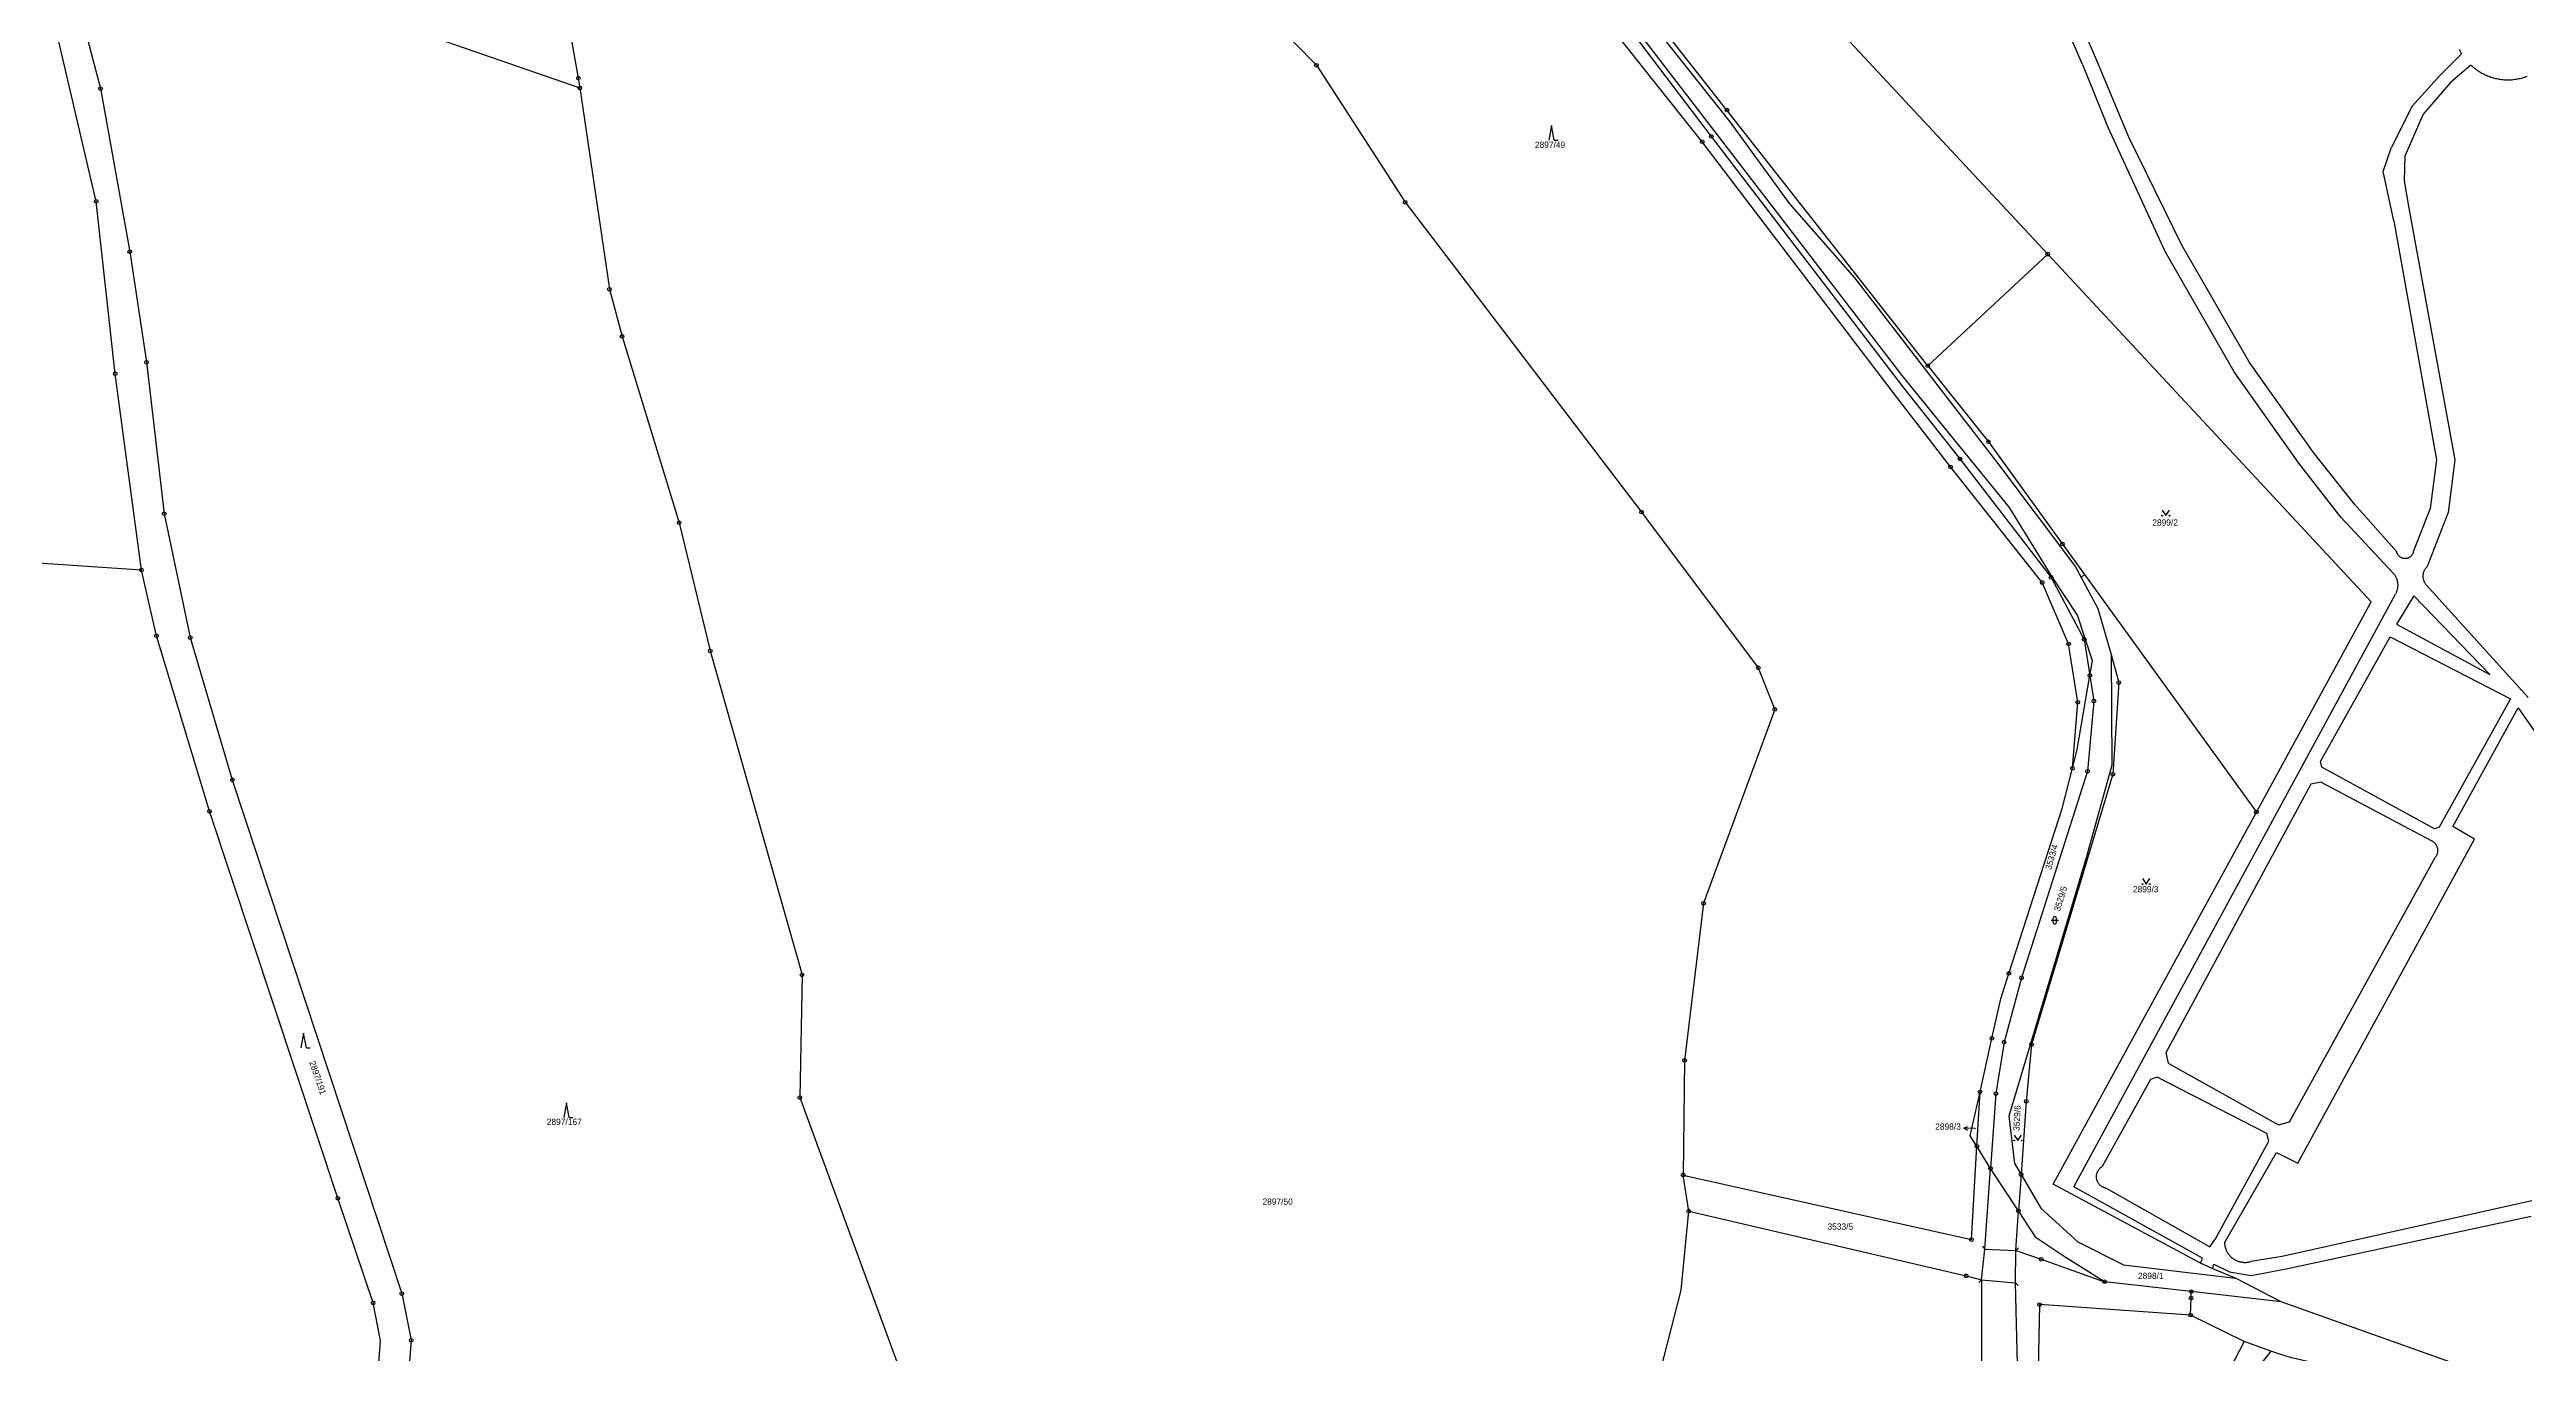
# Model space of a CAD drawing. Extents: x -784124 to -780570, y -980818 to -976926.
# Drawn here: x -783332 to -782660, y -979505 to -979151 of the extents above; entities that cross this region are included whole.
import ezdxf
from ezdxf.enums import TextEntityAlignment as Align

# ---------------------------------------------------------------- set-up
doc = ezdxf.new("R2010")
doc.units = 0
doc.header["$LTSCALE"] = 3.138375
doc.header["$MEASUREMENT"] = 0
for name, color, linetype in [('1029', 1, 'CONTINUOUS'), ('105', 1, 'CONTINUOUS'), ('18', 1, 'CONTINUOUS'), ('21800', 1, 'CONTINUOUS'), ('21900', 1, 'CONTINUOUS'), ('308', 1, 'CONTINUOUS'), ('314', 1, 'CONTINUOUS'), ('316', 1, 'CONTINUOUS'), ('420', 1, 'CONTINUOUS')]:
    doc.layers.add(name, color=color, linetype=linetype)

# ---------------------------------------------------------------- blocks, each defined once
blk = doc.blocks.new('1029$1')
at = {"layer": '1029', "color": 6, "linetype": 'Continuous'}
for p, q in [((0, 3), (-0.5, 2)), ((0, 0), (0, 3)), ((0, 3), (0.5, 2))]:
    blk.add_line(p, q, dxfattribs=at)
blk = doc.blocks.new('3_14$2')
at = {"layer": '314', "color": 255, "linetype": 'Continuous'}
blk.add_lwpolyline([(-1, 1.5), (0, 0), (1, 1.5)], dxfattribs=at)
for centre in [(-1, 0), (1, 0)]:
    blk.add_circle(centre, 0.1, dxfattribs=at)
blk = doc.blocks.new('3_08$6')
at = {"layer": '308', "color": 255, "linetype": 'Continuous'}
for p, q in [((0, 4), (-0.75, 0)), ((0.75, 0), (0, 4)), ((0.75, 0), (1.75, 0))]:
    blk.add_line(p, q, dxfattribs=at)
blk = doc.blocks.new('3_16$5')
at = {"layer": '316', "color": 255, "linetype": 'Continuous'}
for p, q in [((-1, 1), (1, 1)), ((-0.5, 1.5), (-0.5, 0.5)), ((0.5, 0.5), (0.5, 1.5))]:
    blk.add_line(p, q, dxfattribs=at)
for centre, start, end in [((0, 1.5), 0, 180), ((0, 0.5), 180, 359.98789)]:
    blk.add_arc(centre, 0.5, start, end, dxfattribs=at)
blk = doc.blocks.new('1_05$19')
at = {"layer": '105', "color": 3, "linetype": 'Continuous'}
for radius in [0.5, 0.0303]:
    blk.add_circle((0, 0), radius, dxfattribs=at)
blk = doc.blocks.new('4_20$20')
at = {"layer": '420', "color": 255, "linetype": 'Continuous'}
blk.add_line((-0.71, -0.71), (0, 0), dxfattribs=at)

msp = doc.modelspace()

# ---------------------------------------------------------------- linework, layer by layer
at = {"layer": '1029', "color": 255, "linetype": 'Continuous'}
msp.add_line((-782809.61, -979443.71), (-782809.44, -979443.71), dxfattribs=at)
at = {"layer": '21800', "color": 255, "linetype": 'Continuous'}
for p, q in [((-782780.41, -979154.73), (-782796.76, -979116.63)), ((-782776.34, -979154.05), (-782792.64, -979115.72)), ((-782780.41, -979154.73), (-782773.84, -979170.78)), ((-782767.78, -979174.47), (-782776.34, -979154.05)), ((-782677.48, -979151.79), (-782683.18, -979157.55)), ((-782674.92, -979154.85), (-782680.46, -979159.63)), ((-782683.18, -979157.55), (-782690.91, -979165.98)), ((-782680.46, -979159.63), (-782687.94, -979168.24)), ((-782757.94, -979205.47), (-782773.84, -979170.78)), ((-782690.91, -979165.98), (-782696.49, -979177.2)), ((-782687.94, -979168.24), (-782692.9, -979179.61)), ((-782753.42, -979203.78), (-782767.78, -979174.47)), ((-782695.83, -979197.14), (-782684.28, -979262.11)), ((-782691.78, -979193.7), (-782679.3, -979262.11)), ((-782735.02, -979235.61), (-782753.42, -979203.78)), ((-782739.22, -979238.18), (-782757.94, -979205.47)), ((-782721.61, -979263.02), (-782739.22, -979238.18)), ((-782717.66, -979260.13), (-782735.02, -979235.61)), ((-782710.26, -979277.63), (-782721.61, -979263.02)), ((-782706.52, -979274.15), (-782717.66, -979260.13)), ((-782684.28, -979262.11), (-782685.96, -979275.32)), ((-782679.3, -979262.11), (-782681.08, -979276.42)), ((-782695.91, -979292.94), (-782710.26, -979277.63)), ((-782695.07, -979287.1), (-782706.52, -979274.15)), ((-782685.96, -979275.32), (-782690.58, -979287.08)), ((-782681.08, -979276.42), (-782686.85, -979291.08)), ((-782782.76, -979459.55), (-782695.43, -979298.55)), ((-782687.04, -979296.04), (-782659.37, -979326.6)), ((-782690.47, -979299), (-782695.12, -979306.75)), ((-782669.79, -979320.42), (-782690.47, -979299)), ((-782715.74, -979344.02), (-782696.85, -979310.12)), ((-782696.85, -979310.12), (-782664.23, -979327.04)), ((-782695.12, -979306.75), (-782669.79, -979320.42)), ((-782664.23, -979327.04), (-782683.58, -979361.88)), ((-782679.88, -979361.67), (-782662.07, -979329.48)), ((-782662.07, -979329.48), (-782657.12, -979336.62)), ((-782715.45, -979345.54), (-782715.74, -979344.02)), ((-782684.8, -979362.29), (-782715.45, -979345.54)), ((-782718.38, -979350.14), (-782757.78, -979423.18)), ((-782715.66, -979349.66), (-782718.38, -979350.14)), ((-782685.62, -979365.54), (-782715.66, -979349.66)), ((-782721.91, -979453.14), (-782673.95, -979365.11)), ((-782683.58, -979361.88), (-782684.8, -979362.29)), ((-782673.95, -979365.11), (-782679.88, -979361.67)), ((-782724.16, -979441.87), (-782684.6, -979370.07)), ((-782757.78, -979423.18), (-782757.16, -979425.99)), ((-782757.16, -979425.99), (-782727.18, -979442.74)), ((-782761.93, -979430.35), (-782775.04, -979454.05)), ((-782760.12, -979429.72), (-782761.93, -979430.35)), ((-782730.38, -979445.04), (-782760.12, -979429.72)), ((-782729.76, -979447.18), (-782730.38, -979445.04)), ((-782727.18, -979442.74), (-782724.16, -979441.87)), ((-782744.31, -979473.68), (-782729.76, -979447.18)), ((-782741.84, -979474.8), (-782727.68, -979450.2)), ((-782727.68, -979450.2), (-782721.91, -979453.14)), ((-782747.79, -979478.95), (-782782.76, -979459.55)), ((-782773.98, -979459.9), (-782748.33, -979474.4)), ((-782658.43, -979463.33), (-782726.22, -979478.48)), ((-782725.1, -979481.85), (-782658.58, -979467.49)), ((-782806.87, -979476.48), (-782798.53, -979476.81)), ((-782798.53, -979476.81), (-782791.58, -979479.22)), ((-782791.58, -979479.22), (-782774.38, -979485.31)), ((-782748.34, -979480.26), (-782747.79, -979478.95)), ((-782748.33, -979474.4), (-782745.82, -979475.8)), ((-782745.82, -979475.8), (-782744.31, -979473.68)), ((-782726.22, -979478.48), (-782734.7, -979479.85)), ((-782807.78, -979484.85), (-782798.55, -979485.65)), ((-782745.03, -979481.85), (-782744.76, -979480.57)), ((-782744.76, -979480.57), (-782740.46, -979482.63)), ((-782740.46, -979482.63), (-782734.63, -979483.63)), ((-782734.63, -979483.63), (-782725.1, -979481.85)), ((-782729.29, -979504.2), (-782742.41, -979520.97))]:
    msp.add_line(p, q, dxfattribs=at)
for points in [[(-782678.126, -979150.61), (-782677.975, -979150.91), (-782677.817, -979151.207), (-782677.652, -979151.501), (-782677.48, -979151.79)], [(-782674.92, -979154.85), (-782674.675, -979155.078), (-782674.425, -979155.301), (-782674.17, -979155.517), (-782673.91, -979155.728), (-782673.645, -979155.933), (-782673.376, -979156.131), (-782673.102, -979156.324), (-782672.823, -979156.509), (-782672.541, -979156.689), (-782672.254, -979156.862), (-782671.964, -979157.028), (-782671.669, -979157.187), (-782671.372, -979157.34), (-782671.07, -979157.486), (-782670.766, -979157.624), (-782670.458, -979157.756), (-782670.147, -979157.88), (-782669.834, -979157.998), (-782669.518, -979158.108), (-782669.199, -979158.211), (-782668.878, -979158.306), (-782668.555, -979158.394), (-782668.23, -979158.474), (-782667.904, -979158.547), (-782667.576, -979158.613), (-782667.246, -979158.67), (-782666.915, -979158.721), (-782666.583, -979158.763), (-782666.25, -979158.798), (-782665.917, -979158.825), (-782665.582, -979158.845), (-782665.248, -979158.856), (-782664.913, -979158.861), (-782664.579, -979158.857), (-782664.244, -979158.845), (-782663.91, -979158.826), (-782663.576, -979158.8), (-782663.243, -979158.765), (-782662.911, -979158.723), (-782662.58, -979158.673), (-782662.251, -979158.616), (-782661.922, -979158.551), (-782661.596, -979158.478), (-782661.271, -979158.398), (-782660.948, -979158.31), (-782660.627, -979158.215), (-782660.308, -979158.113), (-782659.992, -979158.003), (-782659.678, -979157.886)], [(-782695.83, -979197.14), (-782698.76, -979183.74), (-782696.49, -979177.2)], [(-782692.9, -979179.61), (-782693.05, -979186.31), (-782691.78, -979193.7)], [(-782690.58, -979287.08), (-782690.61, -979287.21), (-782690.648, -979287.338), (-782690.693, -979287.464), (-782690.745, -979287.586), (-782690.804, -979287.706), (-782690.87, -979287.822), (-782690.943, -979287.933), (-782691.022, -979288.041), (-782691.107, -979288.143), (-782691.198, -979288.241), (-782691.295, -979288.333), (-782691.397, -979288.419), (-782691.503, -979288.499), (-782691.615, -979288.573), (-782691.73, -979288.64), (-782691.849, -979288.701), (-782691.971, -979288.754), (-782692.096, -979288.8), (-782692.224, -979288.839), (-782692.353, -979288.871), (-782692.485, -979288.894), (-782692.617, -979288.91), (-782692.75, -979288.919), (-782692.884, -979288.919), (-782693.017, -979288.912), (-782693.149, -979288.897), (-782693.281, -979288.875), (-782693.411, -979288.845), (-782693.539, -979288.807), (-782693.664, -979288.762), (-782693.787, -979288.709), (-782693.906, -979288.65), (-782694.022, -979288.584), (-782694.134, -979288.511), (-782694.241, -979288.432), (-782694.344, -979288.347), (-782694.441, -979288.255), (-782694.533, -979288.159), (-782694.619, -979288.057), (-782694.699, -979287.95), (-782694.773, -979287.839), (-782694.84, -979287.724), (-782694.901, -979287.605), (-782694.954, -979287.483), (-782695, -979287.357), (-782695.039, -979287.23), (-782695.07, -979287.1)], [(-782687.04, -979296.04), (-782687.146, -979295.907), (-782687.245, -979295.769), (-782687.338, -979295.627), (-782687.424, -979295.481), (-782687.504, -979295.331), (-782687.576, -979295.177), (-782687.642, -979295.02), (-782687.7, -979294.861), (-782687.751, -979294.699), (-782687.794, -979294.535), (-782687.83, -979294.369), (-782687.859, -979294.201), (-782687.879, -979294.033), (-782687.892, -979293.863), (-782687.897, -979293.693), (-782687.895, -979293.524), (-782687.884, -979293.354), (-782687.866, -979293.185), (-782687.84, -979293.017), (-782687.807, -979292.851), (-782687.766, -979292.686), (-782687.717, -979292.523), (-782687.661, -979292.363), (-782687.598, -979292.205), (-782687.528, -979292.051), (-782687.451, -979291.899), (-782687.367, -979291.752), (-782687.276, -979291.608), (-782687.178, -979291.469), (-782687.075, -979291.334), (-782686.965, -979291.205), (-782686.85, -979291.08)], [(-782695.91, -979292.94), (-782695.79, -979293.098), (-782695.676, -979293.261), (-782695.569, -979293.428), (-782695.468, -979293.6), (-782695.374, -979293.775), (-782695.286, -979293.953), (-782695.206, -979294.135), (-782695.133, -979294.32), (-782695.067, -979294.507), (-782695.009, -979294.697), (-782694.958, -979294.889), (-782694.914, -979295.083), (-782694.878, -979295.279), (-782694.849, -979295.475), (-782694.829, -979295.673), (-782694.815, -979295.871), (-782694.81, -979296.07), (-782694.812, -979296.269), (-782694.823, -979296.467), (-782694.84, -979296.665), (-782694.866, -979296.862), (-782694.899, -979297.058), (-782694.939, -979297.253), (-782694.988, -979297.446), (-782695.043, -979297.636), (-782695.106, -979297.825), (-782695.177, -979298.011), (-782695.254, -979298.194), (-782695.339, -979298.374), (-782695.43, -979298.55)], [(-782685.62, -979365.54), (-782685.486, -979365.611), (-782685.356, -979365.69), (-782685.23, -979365.774), (-782685.109, -979365.865), (-782684.992, -979365.962), (-782684.881, -979366.064), (-782684.774, -979366.173), (-782684.674, -979366.286), (-782684.579, -979366.404), (-782684.49, -979366.527), (-782684.407, -979366.654), (-782684.332, -979366.786), (-782684.262, -979366.921), (-782684.2, -979367.059), (-782684.145, -979367.2), (-782684.097, -979367.344), (-782684.056, -979367.49), (-782684.023, -979367.638), (-782683.997, -979367.787), (-782683.979, -979367.938), (-782683.968, -979368.089), (-782683.965, -979368.241), (-782683.97, -979368.392), (-782683.982, -979368.543), (-782684.002, -979368.694), (-782684.03, -979368.843), (-782684.065, -979368.99), (-782684.107, -979369.136), (-782684.157, -979369.279), (-782684.214, -979369.42), (-782684.278, -979369.557), (-782684.348, -979369.691), (-782684.426, -979369.822), (-782684.51, -979369.948), (-782684.6, -979370.07)], [(-782773.98, -979459.9), (-782774.134, -979459.869), (-782774.286, -979459.83), (-782774.437, -979459.783), (-782774.584, -979459.729), (-782774.729, -979459.668), (-782774.871, -979459.6), (-782775.009, -979459.524), (-782775.143, -979459.442), (-782775.273, -979459.354), (-782775.399, -979459.259), (-782775.519, -979459.158), (-782775.635, -979459.051), (-782775.745, -979458.939), (-782775.849, -979458.821), (-782775.947, -979458.698), (-782776.039, -979458.571), (-782776.125, -979458.439), (-782776.204, -979458.303), (-782776.276, -979458.163), (-782776.341, -979458.02), (-782776.399, -979457.874), (-782776.45, -979457.725), (-782776.493, -979457.574), (-782776.529, -979457.421), (-782776.557, -979457.266), (-782776.577, -979457.11), (-782776.59, -979456.953), (-782776.595, -979456.796), (-782776.592, -979456.639), (-782776.581, -979456.482), (-782776.562, -979456.326), (-782776.536, -979456.171), (-782776.502, -979456.017), (-782776.461, -979455.865), (-782776.412, -979455.716), (-782776.355, -979455.569), (-782776.292, -979455.425), (-782776.221, -979455.285), (-782776.144, -979455.148), (-782776.059, -979455.015), (-782775.969, -979454.887), (-782775.872, -979454.763), (-782775.769, -979454.644), (-782775.66, -979454.53), (-782775.546, -979454.422), (-782775.427, -979454.32), (-782775.302, -979454.223), (-782775.173, -979454.133), (-782775.04, -979454.05)], [(-782741.84, -979474.8), (-782741.824, -979475.009), (-782741.801, -979475.217), (-782741.77, -979475.424), (-782741.731, -979475.629), (-782741.684, -979475.833), (-782741.63, -979476.035), (-782741.568, -979476.235), (-782741.499, -979476.433), (-782741.422, -979476.627), (-782741.338, -979476.819), (-782741.247, -979477.008), (-782741.15, -979477.192), (-782741.045, -979477.374), (-782740.933, -979477.551), (-782740.815, -979477.723), (-782740.691, -979477.892), (-782740.56, -979478.055), (-782740.423, -979478.214), (-782740.281, -979478.367), (-782740.133, -979478.515), (-782739.979, -979478.657), (-782739.82, -979478.793), (-782739.657, -979478.923), (-782739.488, -979479.047), (-782739.315, -979479.165), (-782739.138, -979479.276), (-782738.956, -979479.38), (-782738.771, -979479.478), (-782738.582, -979479.568), (-782738.39, -979479.651), (-782738.196, -979479.728), (-782737.998, -979479.796), (-782737.798, -979479.858), (-782737.596, -979479.911), (-782737.392, -979479.957), (-782737.186, -979479.996), (-782736.979, -979480.027), (-782736.771, -979480.05), (-782736.562, -979480.065), (-782736.353, -979480.072), (-782736.144, -979480.072), (-782735.935, -979480.063), (-782735.726, -979480.047), (-782735.518, -979480.023), (-782735.311, -979479.991), (-782735.106, -979479.952), (-782734.902, -979479.905), (-782734.7, -979479.85)]]:
    msp.add_lwpolyline(points, dxfattribs=at)
at = {"layer": '21900', "color": 3, "linetype": 'Continuous'}
for p, q in [((-782880.16, -979109.12), (-782789.83, -979206.22)), ((-782789.83, -979206.22), (-782822.39, -979236.52)), ((-782779.83, -979293.26), (-782780.76, -979294.06)), ((-782779.83, -979293.26), (-782733.16, -979357.74)), ((-782772.56, -979314.99), (-782770.54, -979322.57)), ((-782808.21, -979433.78), (-782804.98, -979419.24)), ((-782809.07, -979448.52), (-782808.21, -979433.78)), ((-782805.33, -979454.55), (-782809.07, -979448.52)), ((-782887.3, -979466.14), (-782888.8, -979456.36)), ((-782797.77, -979466.1), (-782805.33, -979454.55)), ((-782797.07, -979456.2), (-782797.77, -979466.1)), ((-782726.43, -979490.82), (-782738.81, -979484.32)), ((-782726.43, -979490.82), (-782750.84, -979488.02)), ((-782736.47, -979501.56), (-782751.03, -979494.37)), ((-782736.47, -979501.56), (-782768.19, -979562.66))]:
    msp.add_line(p, q, dxfattribs=at)
for points in [[(-782783.13, -979345.84), (-782781.68, -979327.94), (-782784.16, -979312.1), (-782791.31, -979295.4), (-782816.2, -979264), (-782831.81, -979243.82), (-782883.62, -979175.7), (-782931.8, -979115.03), (-782965.81, -979071.47), (-783008.38, -979019.05), (-783048.45, -978969.83), (-783078.62, -978935.16), (-783079.32, -978934.21)], [(-783076.49, -978929.87), (-783074.26, -978932.79), (-783044.83, -978966.49), (-783005.02, -979016.85), (-782962.23, -979068.63), (-782928.15, -979112.37), (-782881.19, -979174.23), (-782829.23, -979242.21), (-782813.65, -979261.85), (-782788.9, -979294.02), (-782779.91, -979310.84), (-782778.37, -979320.65)], [(-783128.93, -979010.37), (-783106.97, -979034.52), (-783052.94, -979089.16), (-782988.35, -979154.91), (-782964.3, -979192.1), (-782900.08, -979276.27), (-782868.4, -979318.57), (-782863.93, -979329.88), (-782883.27, -979382.53), (-782888.43, -979425.19), (-782888.8, -979456.36)], [(-782822.39, -979236.52), (-782876.92, -979167.07), (-782924.8, -979106.07), (-782957.35, -979065.76), (-782968.6, -979051.45)], [(-782955.05, -979075.25), (-782952.6, -979073.09), (-782929.74, -979102.75), (-782876.17, -979170.27), (-782859.93, -979192.55), (-782842.27, -979212.67), (-782802.87, -979263.79), (-782782.31, -979291.17), (-782780.76, -979294.06)], [(-782778.37, -979320.65), (-782777.69, -979316.67), (-782781.77, -979304.24), (-782788.59, -979293.9), (-782800.16, -979275.02), (-782829.35, -979239.15), (-782863.29, -979194.9), (-782880.11, -979172.95), (-782932.45, -979104.81), (-782955.05, -979075.25)], [(-783197.88, -979107.16), (-783188.75, -979158.41), (-783188.36, -979161.06)], [(-783307.37, -979292.04), (-783314.47, -979238.72), (-783319.67, -979191.91), (-783333.03, -979134.46), (-783340.36, -979123.45)], [(-783330.56, -979125.43), (-783323.77, -979141.3), (-783318.46, -979161.26), (-783310.52, -979205.55), (-783306, -979235.56), (-783301.19, -979276.73), (-783294.11, -979310.37), (-783282.69, -979348.99), (-783236.67, -979488.54), (-783234.13, -979501.2), (-783235.57, -979520.02), (-783241.79, -979540.65), (-783306.33, -979688.21), (-783319.16, -979710.97)], [(-783256.75, -979131.24), (-783254.73, -979133.96), (-783250.89, -979139.36), (-783188.36, -979161.06)], [(-783188.36, -979161.06), (-783180.3, -979215.74), (-783176.87, -979228.54), (-783161.4, -979279.17), (-783152.95, -979313.97), (-783128.02, -979401.98), (-783128.63, -979435.3), (-783101.04, -979510.52), (-783086.24, -979514.87), (-783079.3, -979538.2), (-783102.15, -979629.2), (-783119.98, -979698.52), (-783123.69, -979712.95), (-783117.7, -979894.89)], [(-782733.16, -979357.74), (-782702, -979300.64), (-782789.83, -979206.22)], [(-782822.39, -979236.52), (-782805.95, -979257.17), (-782785.82, -979284.98), (-782779.83, -979293.26)], [(-783307.37, -979292.04), (-783370.2, -979287.79), (-783427.6, -979284.1), (-783514.78, -979269.4)], [(-783319.44, -979694.02), (-783314.32, -979684.62), (-783300.68, -979657.11), (-783259.84, -979561.2), (-783247.5, -979531.34), (-783243.38, -979513.41), (-783242.48, -979501.32), (-783244.46, -979491.07), (-783254.01, -979462.66), (-783288.86, -979357.54), (-783303.29, -979309.87), (-783307.37, -979292.04)], [(-782780.76, -979294.06), (-782776.26, -979302.44), (-782772.56, -979314.99)], [(-782772.56, -979314.99), (-782772.43, -979345.06), (-782779.42, -979370.22), (-782796.91, -979428.84), (-782800.42, -979440.37), (-782798.84, -979453.2), (-782797.07, -979456.2)], [(-782778.37, -979320.65), (-782777.28, -979327.63), (-782779.03, -979346.65), (-782796.93, -979402.78), (-782801.69, -979420.24), (-782803.91, -979434.21), (-782805.33, -979454.55)], [(-782770.54, -979322.57), (-782772.14, -979347.47), (-782794.2, -979420.9), (-782795.65, -979436.3), (-782797.07, -979456.2)], [(-782783.13, -979345.84), (-782781.82, -979340.74), (-782778.37, -979320.65)], [(-782804.98, -979419.24), (-782802.58, -979408.45), (-782800.36, -979401.57), (-782785.95, -979356.83), (-782783.13, -979345.84)], [(-782738.81, -979484.32), (-782745.03, -979481.85), (-782748.34, -979480.26), (-782788.32, -979458.81), (-782733.16, -979357.74)], [(-782809.07, -979448.52), (-782810.85, -979445.65), (-782808.21, -979433.78)], [(-782888.8, -979456.36), (-782810.55, -979473.88), (-782809.07, -979448.52)], [(-782807.78, -979484.85), (-782806.87, -979476.48), (-782805.33, -979454.55)], [(-782797.07, -979456.2), (-782791.69, -979465.3), (-782781.65, -979474.48), (-782769.21, -979480.77), (-782738.81, -979484.32)], [(-782890.4, -979626.84), (-782901.72, -979597.2), (-782905.54, -979562.36), (-782902.2, -979537.74), (-782889.38, -979487.65), (-782887.3, -979466.14)], [(-782887.3, -979466.14), (-782812, -979483.72), (-782807.78, -979484.85)], [(-782693.5, -979686.61), (-782709.01, -979668.15), (-782772.44, -979612.99), (-782789.96, -979594.26), (-782794.18, -979585.57), (-782796.57, -979568.97), (-782797.02, -979548.5), (-782798.55, -979485.65), (-782798.53, -979476.81), (-782797.77, -979466.1)], [(-782750.84, -979488.02), (-782774.38, -979485.31), (-782785.08, -979478.65), (-782793, -979473.38), (-782797.77, -979466.1)], [(-782807.78, -979484.85), (-782807.83, -979559.15), (-782804.04, -979585.34), (-782799.72, -979596.42), (-782792.75, -979603.88), (-782713.5, -979672.5), (-782682.7, -979707.33), (-782671.51, -979731.55), (-782667.19, -979761), (-782667.19, -979764.72), (-782666.51, -979772.81), (-782654.06, -979840.46), (-782648.19, -979866.43), (-782635.44, -979908.05), (-782630.02, -979917.43), (-782619.98, -979925.48), (-782614.48, -979928.1), (-782613.54, -979928.39)], [(-782751.03, -979494.37), (-782792.04, -979491.53), (-782793.28, -979548.22), (-782792.7, -979568.39), (-782790.71, -979581.49)], [(-782751.03, -979494.37), (-782750.89, -979489.77), (-782750.84, -979488.02)], [(-782619.36, -979537.65), (-782669.76, -979510.94), (-782726.43, -979490.82)], [(-782713.59, -979508.33), (-782722.37, -979506.31), (-782723.68, -979505.99), (-782727.09, -979504.87), (-782729.29, -979504.2), (-782736.47, -979501.56)]]:
    msp.add_lwpolyline(points, dxfattribs=at)

# ---------------------------------------------------------------- block references
at = {"layer": '1029', "color": 0, "linetype": 'ByBlock', "rotation": 89}
msp.add_blockref('1029$1', (-782809.61, -979443.71), dxfattribs=at)
at = {"layer": '105', "color": 0, "linetype": 'ByBlock'}
for p in [(-782988.35, -979154.91), (-783318.46, -979161.26), (-783188.75, -979158.41), (-783188.36, -979161.06), (-782876.92, -979167.07), (-782883.62, -979175.7), (-782881.19, -979174.23), (-783319.67, -979191.91), (-782964.3, -979192.1), (-783310.52, -979205.55), (-782789.83, -979206.22), (-783180.3, -979215.74), (-783176.87, -979228.54), (-783306, -979235.56), (-782822.39, -979236.52), (-783314.47, -979238.72), (-782805.95, -979257.17), (-782816.2, -979264), (-782813.65, -979261.85), (-783301.19, -979276.73), (-782900.08, -979276.27), (-783161.4, -979279.17), (-782785.82, -979284.98), (-783307.37, -979292.04), (-782791.31, -979295.4), (-782788.9, -979294.02), (-783303.29, -979309.87), (-783294.11, -979310.37), (-782784.16, -979312.1), (-782779.91, -979310.84), (-783152.95, -979313.97), (-782868.4, -979318.57), (-782778.37, -979320.65), (-782770.54, -979322.57), (-782863.93, -979329.88), (-782781.68, -979327.94), (-782777.28, -979327.63), (-782783.13, -979345.84), (-783282.69, -979348.99), (-782779.03, -979346.65), (-782772.14, -979347.47), (-783288.86, -979357.54), (-782733.16, -979357.74), (-782883.27, -979382.53), (-783128.02, -979401.98), (-782800.36, -979401.57), (-782796.93, -979402.78), (-782804.98, -979419.24), (-782801.69, -979420.24), (-782888.43, -979425.19), (-782794.2, -979420.9), (-783128.63, -979435.3), (-782808.21, -979433.78), (-782803.91, -979434.21), (-782795.65, -979436.3), (-782809.07, -979448.52), (-782888.8, -979456.36), (-782805.33, -979454.55), (-782797.07, -979456.2), (-783254.01, -979462.66), (-782887.3, -979466.14), (-782797.77, -979466.1), (-782810.55, -979473.88), (-782791.58, -979479.22), (-782812, -979483.72), (-782774.38, -979485.31), (-783244.46, -979491.07), (-783236.67, -979488.54), (-782792.04, -979491.53), (-782750.89, -979489.77), (-782750.84, -979488.02), (-782751.03, -979494.37), (-783234.13, -979501.2)]:
    msp.add_blockref('1_05$19', p, dxfattribs=at)
at = {"layer": '308', "color": 0, "linetype": 'ByBlock'}
for p in [(-782924.53, -979175.26), (-783263.32, -979421.82), (-783191.97, -979440.69)]:
    msp.add_blockref('3_08$6', p, dxfattribs=at)
at = {"layer": '314', "color": 0, "linetype": 'ByBlock'}
for p in [(-782757.78, -979277.24), (-782763.1, -979377.34), (-782797.92, -979446.97)]:
    msp.add_blockref('3_14$2', p, dxfattribs=at)
at = {"layer": '316', "color": 0, "linetype": 'ByBlock'}
msp.add_blockref('3_16$5', (-782787.93, -979388.16), dxfattribs=at)
at = {"layer": '420', "color": 0, "linetype": 'ByBlock'}
for p, rotation in [((-782806.87, -979476.48), 264), ((-782798.53, -979476.81), 171), ((-782798.55, -979485.65), 90)]:
    msp.add_blockref('4_20$20', p, dxfattribs=dict(at, rotation=rotation))
msp.add_blockref('4_20$20', (-782807.78, -979484.85), dxfattribs=at)

# ---------------------------------------------------------------- texts
at = {"layer": '18', "color": 255, "linetype": 'Continuous'}
for s, p in [('2897/49', (-782929.05, -979177.86)), ('2899/2', (-782761.43, -979280.47)), ('2899/3', (-782766.69, -979380.07)), ('2897/50', (-783003, -979464.93)), ('3533/5', (-782849.61, -979471.71)), ('2898/1', (-782765.32, -979485.09))]:
    msp.add_text(s, height=1.7, dxfattribs=at).set_placement(p, align=Align.BOTTOM_LEFT)
for s, rotation, p in [('3533/4', 74, (-782788.43, -979373.71)), ('3529/5', 73, (-782786.06, -979385.01)), ('2897/191', 289, (-783262.32, -979425.87)), ('3529/6', 87, (-782796.99, -979444.41))]:
    msp.add_text(s, height=1.7, rotation=rotation, dxfattribs=at).set_placement(p, align=Align.BOTTOM_LEFT)
msp.add_text('2897/167', height=1.7, dxfattribs=at).set_placement((-783192.57, -979443.25), align=Align.BOTTOM_CENTER)
msp.add_text('2898/3', height=1.7, dxfattribs=at).set_placement((-782813.42, -979444.54), align=Align.BOTTOM_RIGHT)

doc.saveas('drawing.dxf')
